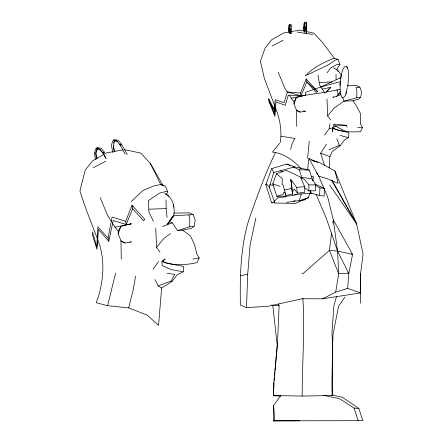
<?xml version="1.0" encoding="UTF-8"?>
<svg xmlns="http://www.w3.org/2000/svg" width="443" height="443" viewBox="0 0 443 443"><rect width="100%" height="100%" fill="white"/><g stroke="black" fill="none" stroke-linecap="round" stroke-linejoin="round"><path stroke-width="0.66" d="M336.641 296.245L333.884 305.664L331.929 333.601L332.643 344.327L331.907 383.472L332.145 395.533L302.187 396.075C302.098 363.454 305 330.788 302.862 298.194M275.563 152.337C265.097 173.772 257.173 196.304 249.182 218.742C240.449 246.651 239.896 276.039 240.394 305.028L246.485 307.647L268.513 306.213L301.982 298.781L322.626 298.792L360.53 292.934L360.569 273.752L363.066 254.288L356.67 224.02L334.947 171.009L319.331 162.409L311.457 160.028M360.569 273.752L360.53 303.278M290.946 33.098L291.051 25.672L289.595 25.672M303.267 31.038L304.009 23.817L304.878 22.15L306.7 22.15L306.55 33.801L306.7 23.817L304.878 23.817M289.872 32.339L289.943 29.005M280.906 396.097L273.447 395.826L273.774 383.261L277.429 345.042L279.123 305.664L278.326 303.865M331.901 395.034L342.367 397.26L358.858 408.479L362.856 420.662L273.27 420.85L273.641 405.351L280.845 395.438M169.232 221.539L172.316 222.84L177.565 230.565L189.665 226.722L189.826 220.243L188.995 214.855L173.335 215.78M314.984 184.033L324.342 188.325L324.143 196.133L319.619 195.479L310.731 193.021L310.122 190.761M346.653 91.817L345.618 94.664A15.832 4.092 -84.4 0 1 340.18 91.269L340.097 83.661L341.16 75.598A15.832 4.092 -84.4 0 1 345.872 66.19A15.832 4.092 -84.4 0 1 348.702 76.235L347.733 87.099M342.672 97.454L344.039 101.148L356.765 97.776L356.908 92.089L356.178 87.36L359.854 87.21L361.621 91.989L360.674 97.327L358.404 99.204L353.016 100.771L344.039 101.148L333.85 108.308L327.704 116.005L330.705 119.898M296.273 194.2L294.595 195.297L286.267 196.216L276.831 196.288L272.788 183.839L276.532 173.656L286.322 170.328L301.312 177.477L310.726 178.396L312.647 179.526L315.754 184.825L315.582 190.734L308.965 190.999L304.884 187.943M273.447 395.826L273.984 382.47M310.731 193.021L310.82 190.407M121.299 259.221L120.983 240.754L118.165 233.799L118.259 231.174L120.812 226.489L131.156 223.776L129.982 224.446M246.485 307.647L247.698 274.151L250.162 244.486L255.871 218.039M296.744 126.305L296.467 110.097L293.991 103.989L294.074 101.685L296.317 97.576L305.399 95.19L324.459 92.377M274.588 110.855L274.444 114.261L269.881 102.084M274.643 109.493L274.843 104.725M319.619 195.479L319.935 187.97L315.505 185.263M131.028 201.77L143.056 190.451L153.848 185.894L160.72 184.515L165.361 186.165L167.437 191.121L167.343 193.037L165.826 194.289M183.252 271.819L183.513 266.381L166.441 263.186L161.939 261.298L162.188 265.59L171.242 269.56L183.252 271.819L177.211 274.776L171.962 281.571L161.601 288.028L158.583 325.334L147.159 315.123L128.708 307.896L107.583 305.709L96.336 302.746C103.031 284.262 105.29 264.028 99.669 244.951C93.113 226.91 85.477 209.246 79.934 190.85L85.172 170.25L92.554 160.826L106.392 152.935L123.11 149.839M329.16 167.869L329.93 156.628L332.128 151.6L339.908 145.93L344.521 139.966L348.635 137.369L348.862 132.595L336.381 129.793L333.003 128.177L329.481 128.293L324.597 135.043M340.047 85.66L340.302 81.606L320.893 86.961L305.587 92.316L305.399 95.19L304.208 95.876M275.491 108.214L274.976 116.337L269.012 101.525L268.679 98.883L274.444 109.587L275.158 99.714L284.107 102.726L287.352 92.006L300.587 93.019L306.185 78.932L317.432 91.352L316.18 92.498L306.8 81.922L306.185 78.932M288.238 32.345L288.902 25.672L289.595 24.343L291.051 24.343L291.051 27.095M309.275 141.234L307.603 158.157M322.626 298.792L335.689 292.114L347.644 288.365L348.796 273.553L352.584 254.354L333.308 219.811L327.659 196.941L318.694 176.115L308.876 158.35L307.531 169.846M274.156 380.426L274.45 377.015M274.566 375.653L274.854 372.247M274.97 370.885L277.18 344.986L272.833 305.664L271.825 304.795M329.481 128.293L329.897 123.791M346.526 125.297L335.251 126.017L333.003 128.177L332.643 131.903L332.427 128.132L334.16 124.14L346.526 125.297L347.157 127.257M280.314 142.463C282.091 130.607 279.832 118.458 275.352 107.439M331.569 233.395L329.398 250.378L338.701 273.674L335.689 292.114M332.876 223.206L333.308 219.811L337.555 251.076L338.701 273.674L348.796 273.553L337.555 251.076L326.264 218.211L316.119 194.366M340.817 77.719L341.138 75.31M135.569 276.216L133.205 289.716L128.708 307.896M177.565 230.565L182.688 230.133L191.531 228.344L194.117 226.212L195.191 220.132L193.181 214.683L189.482 212.861L173.955 213.105M108.07 238.184L112.085 217.053L125.674 221.301L126.155 224.496L113.198 220.586L108.817 241.319L98.446 229.463L96.973 249.398L92.393 234.851L92.565 231.816L96.801 246.961L97.886 226.855L108.07 238.184L108.817 241.319M345.845 93.899L347.234 87.952M115.612 273.104L107.583 305.709M290.58 149.496L292.109 143.654L294.966 138.498L280.945 136.184M312.642 180.561L313.661 176.774L311.202 176.225M301.312 193.718L299.141 200.984L308.284 197.705L310.178 192.666M308.284 197.705L295.354 203.381L274.942 203.032L269.261 187.239L273.741 172.438L271.736 168.6L265.822 184.665L271.559 202.695L272.788 202.8M333.341 96.391L332.914 97.582L340.922 94.603M118.165 233.799L120.812 226.489M293.991 103.989L296.317 97.576M105.799 158.134L103.18 153.461L104.41 152.171L101.115 148.339L97.753 147.696L95.926 152.708L97.111 158.705M113.663 142.796L114.349 140.918M97.753 147.696L96.164 148.189L94.265 153.206L95.45 159.17M127.268 154.469L121.46 144.136L118.17 140.304L114.803 139.667L113.247 140.16L111.343 145.177L112.793 152.464M125.674 221.301L132.053 205.259L144.861 219.407L143.438 220.708L132.75 208.664L132.053 205.259M126.155 224.496L132.75 208.664M182.688 230.133L190.529 235.942L194.438 244.442L196.858 254.055L199.2 257.942L196.98 262.677C185.811 265.058 173.257 266.143 162.603 261.342L165.156 258.889L161.939 261.298M353.016 100.771L356.366 105.871L360.38 113.336L360.475 124.09L362.529 127.506L360.585 131.66C351.349 132.197 341.536 132.125 333.003 128.177M308.965 190.999L308.865 184.908L304.784 179.675L300.67 177.621L304.668 186.569L304.812 192.279L297.375 193.187L294.412 189.023L292.469 191.741L292.696 194.195L285.829 195.402L285.104 193.059L283.991 192.085L283.105 194.405L276.831 196.288M305.543 198.852L305.039 199.843L301.816 200.236M155.1 279.555L158.09 285.918L171.225 281.028L174.675 274.427L166.989 273.281M336.447 69.833L339.98 64.268L338.087 59.5L334.299 58.183L322.227 42.168L313.888 33.164L306.047 31.47M324.586 165.604L320.627 153.2L326.425 144.163M167.532 224.213L172.814 216.289L167.111 224.861M344.92 297.059L338.53 306.285L333.047 334.493L332.632 344.217L332.4 383.954L332.759 395.699M336.674 96.568L338.142 94.459L336.962 89.525M153.023 269.172L158.588 261.481M326.962 72.957L330.489 68.183L337.25 64.329L339.98 64.268M337.854 95.007L340.606 91.374M167.963 223.776L173.495 216.472C175.461 207.966 173.202 197.257 164.569 193.386M159.978 251.917L156.562 247.482L163.561 238.716L170.405 233.616M279.81 143.1L272.428 152.065C283.753 153.328 293.593 160.3 301.019 168.622M273.763 201.825L278.126 197.44L286.073 196.858M330.489 87.708L324.99 93.185L319.58 84.973L318.002 74.861M339.847 78.538L340.833 77.575L320.893 86.961M293.249 201.786L295.171 200.164M265.822 184.665L266.597 184.033L269.261 187.239M272.168 45.978L283.143 40.258M93.307 167.72L105.805 161.208M334.299 58.183C323.661 62.391 313.295 67.436 305.282 75.875L328.806 64.578L335.429 59.977L338.087 59.5L336.907 59.611M329.049 149.751L339.266 145.454L339.908 145.93M162.498 226.5L172.316 222.84M113.247 140.16L116.587 140.796L119.854 144.634L121.46 144.136M96.164 148.189L99.509 148.831L102.776 152.663L104.41 152.171M271.736 168.6L286.793 164.06L294.733 166.9L309.275 170.046L312.885 180.711M273.741 172.438L294.733 166.9M167.437 191.121L159.735 193.015L148.339 200.618L148.959 212.142L153.472 221.489M276.532 173.656L282.313 178.69L282.108 184.199L283.099 184.997L284.478 190.041L291.367 188.474L291.339 183.131L290.774 179.515L296.683 187.472L297.375 193.187M271.559 202.695L272.622 202.451L274.942 203.032M240.394 275.801L247.698 274.151M289.406 95.3L291.245 98.163L305.399 95.19M112.184 222.729L115.03 227.165L131.156 223.776M322.288 89.082L330.611 87.371L326.054 92.055L340.086 89.464M192.76 259.111L199.2 257.942M297.707 110.612L296.395 110.523L300.038 112.096L305.598 111.127L303.627 110.999M122.213 241.33L120.9 241.241L125.053 243.03L131.388 241.933L130.076 241.845M286.71 202.346L299.883 200.474M356.765 97.776L360.674 97.327M189.665 226.722L194.117 226.212M296.683 187.472L304.668 186.569M294.019 194.621L311.938 193.048M319.364 82.481L332.034 81.944M149.069 209.196L166.175 208.564L167.105 217.319M188.995 214.855L193.181 214.683M357.75 127.662L362.529 127.506M347.223 85.754L356.604 85.604L359.854 87.21M308.865 184.908L315.754 184.825M301.666 273.619L303.045 273.602L329.398 250.378L337.555 251.076L352.584 254.354L351.221 254.121M273.27 420.85L299.723 420.789M304.74 27.145L303.555 27.145L304.657 31.038M305.216 28.474L304.878 27.145L306.639 27.145M272.833 305.664L279.123 305.664M273.475 395.549L302.187 396.075M293.067 166.922L299.341 169.78L309.275 170.046M269.593 184.936L273.597 185.146M319.935 187.97L324.342 188.325M323.739 395.372L339.609 398.728L354.001 408.036L358.858 408.479M348.635 137.369L346.304 137.142L340.069 135.386M297.087 32.04L312.669 34.482M289.595 24.343L289.595 33.231L291.001 33.452L291.001 28.335M304.74 31.187L299.512 30.058L283.658 32.992L271.509 39.92L265.025 48.193L260.429 61.328L264.377 78.5L274.876 106.165M117.772 141.544L114.576 140.852L113.286 145.736L114.471 151.683M124.45 149.596L140.83 153.123L150.327 163.384L163.406 186.099M287.352 92.006L301.007 95.821L306.8 81.922L317.432 91.352M289.595 33.231L290.11 33.397M312.044 160.416L317.864 162.443M272.788 183.839L280.081 186.403M347.644 288.365L360.53 292.934M320.627 153.2L329.93 156.628M166.108 194.577L167.338 195.042M339.172 93.373L340.944 94.121M286.793 164.06L289.932 165.488M308.876 158.35L314.397 161.091M346.149 131.593L335.251 126.017L334.16 124.14M333.54 67.845L337.704 70.166L341.331 74.939M296.467 110.097L300.038 112.096M120.983 240.754L125.053 243.03M162.332 185.462L160.72 184.515L150.327 163.384M158.09 285.918L161.601 288.028M280.109 170.483L282.318 171.862M171.225 281.028L171.962 281.571M304.9 24.703L304.009 23.817L305.116 26.586M289.849 26.624L288.902 25.672L289.96 28.335M103.18 153.461L100.063 149.867L96.867 149.18L95.577 153.765L96.629 159.059M347.91 272.5L348.796 273.553M291.245 98.163L294.074 101.685M115.03 227.165L118.259 231.174M119.715 143.969L120.889 145.426M329.658 184.975L356.67 224.02L332.04 180.257M316.457 172.659L318.694 176.115L327.061 178.662L338.164 183.341L334.947 171.009M287.562 92.437L284.993 88.434L278.171 72.259M111.47 221.622L107.909 216.079L100.146 197.661M269.012 101.525L274.976 111.664L276.055 101.901L285.253 105.312L288.327 95.101L301.007 95.821L300.587 93.019M331.375 179.924L356.67 224.02M119.854 144.634L125.253 154.236M102.776 152.663L106.148 158.666M268.679 98.883L269.405 100.805M336.863 138.653L339.266 145.454M354.001 408.036L358.215 420.634M299.341 169.78L302.01 178.086M288.537 28.335L289.528 31.841M337.704 70.166L338.042 71.401M167.952 195.274L168.29 196.504M304.878 27.145L306.639 33.535M291.001 33.452L289.595 28.335L289.899 29.537M284.478 190.041L285.829 195.402M291.367 188.474L292.696 194.195M113.236 146.007L114.427 152.004M290.774 179.515L292.69 191.298M173.274 204.356L173.562 207.064M273.641 405.351L274.726 420.85M326.973 98.9L327.704 116.005M155.726 228.001L156.562 247.482M336.01 74.33L336.104 79.79M166.02 200.014L166.175 208.564M304.878 22.15L304.878 33.258M346.515 66.533A15.566 2.198 -82 0 1 347.229 68.133"/></g></svg>
